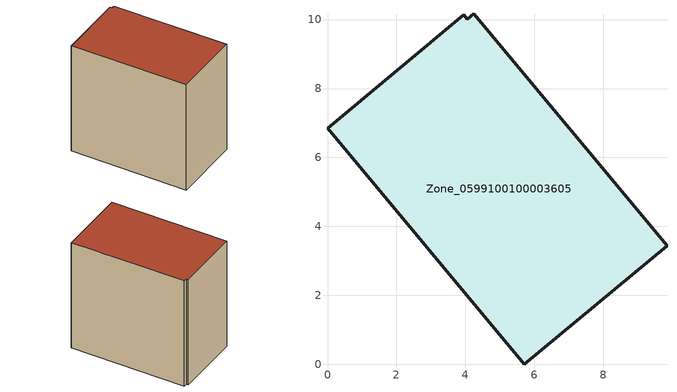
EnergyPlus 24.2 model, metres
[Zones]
Zone_0599100100003605
 floor ground (C_G): 5.7,0 0,6.85 3.95,10.13 4.05,10.02 4.25,10.17 9.85,3.44 z0
 wall outside (C_F): 5.7,0 9.85,3.44 4.25,10.17 4.05,10.02 3.95,10.13 0,6.85 5.7,0 z0:8.69
 roof outside (C_R): 0,6.85 5.7,0 9.85,3.44 4.25,10.17 4.05,10.02 3.95,10.13 z8.69
[BUILDING]
Pand.0599100100003605: North Axis=0; Terrain=City; Loads Convergence Tolerance Value=0.04; Temperature Convergence Tolerance Value=0.4; Solar Distribution=FullExterior; Maximum Number of Warmup Days=25; Minimum Number of Warmup Days=1
[Site:Location]
Rotterdam.The.Hague.AP_ZH_NLD Design_Conditions: Latitude=51.96; Longitude=4.45; Time Zone=1; Elevation=-4.5
[SITE:GROUNDTEMPERATURE:BUILDINGSURFACE]
18, 18, 18, 18, 18, 18, 18, 18, 18, 18, 18, 18
[MATERIAL] Thermal Absorptance=0.9; Solar Absorptance=0.7; Visible Absorptance=0.7
Name | Roughness | Thickness | Conductivity | Density | Specific Heat
G.TI.2006-2014 | MediumSmooth | 0.15 | 0.06 | 540 | 1210
F.TI.2006-2014 | Rough | 0.3 | 0.12 | 1920 | 840
R.TI.2006-2014 | MediumRough | 0.2 | 0.08 | 1500 | 1000
[CONSTRUCTION]
C_G: G.TI.2006-2014
C_F: F.TI.2006-2014
C_R: R.TI.2006-2014
[ZONE]
Zone_0599100100003605: Type=1; Multiplier=1; Ceiling Height=Autocalculate; Volume=Autocalculate; Floor Area=autocalculate; Part of Total Floor Area=Yes
[ZONEINFILTRATION:DESIGNFLOWRATE]
Infil_Zone_0599100100003605: Zone or ZoneList or Space or SpaceList=Zone_0599100100003605; Schedule=AlwaysOn; Design Flow Rate Calculation Method=Flow/Area; Flow Rate per Floor Area=0.0015; Constant Term Coefficient=1; Temperature Term Coefficient=0; Velocity Term Coefficient=0; Velocity Squared Term Coefficient=0
[HVACTEMPLATE:ZONE:IDEALLOADSAIRSYSTEM]
Zone_0599100100003605: Maximum Heating Supply Air Temperature=50; Minimum Cooling Supply Air Temperature=13; Maximum Heating Supply Air Humidity Ratio=0.0156; Minimum Cooling Supply Air Humidity Ratio=0.0077; Heating Limit=NoLimit; Cooling Limit=NoLimit; Dehumidification Control Type=ConstantSensibleHeatRatio; Cooling Sensible Heat Ratio=0.7; Dehumidification Setpoint=60; Humidification Control Type=None; Humidification Setpoint=30; Outdoor Air Method=None; Outdoor Air Flow Rate per Person=0.00944; Outdoor Air Flow Rate per Zone Floor Area=0; Outdoor Air Flow Rate per Zone=0; Demand Controlled Ventilation Type=None; Outdoor Air Economizer Type=NoEconomizer; Heat Recovery Type=None; Sensible Heat Recovery Effectiveness=0.7; Latent Heat Recovery Effectiveness=0.65
[ZONECONTROL:THERMOSTAT]
ThermostatControl_Zone_0599100100003605: Zone or ZoneList=Zone_0599100100003605; Control Type Schedule=DualSetpointControlType; Control 1=Thermostat_Zone_0599100100003605; Temperature Difference Between Cutout And Setpoint=0
[THERMOSTATSETPOINT:DUALSETPOINT]
Thermostat_Zone_0599100100003605: Heating Setpoint Temperature Schedule=HeatingSetpoint_Zone_0599100100003605; Cooling Setpoint Temperature Schedule=CoolingSetpoint_Zone_0599100100003605
[SCHEDULE:COMPACT]
HeatingSetpoint_Zone_0599100100003605: Through: 12/31, For: AllDays, Until: 24:00, 21
CoolingSetpoint_Zone_0599100100003605: Through: 12/31, For: AllDays, Until: 24:00, 24
DualSetpointControlType: Through: 12/31, For: AllDays, Until: 24:00, 4
AlwaysOn: Through: 12/31, For: AllDays, Until: 24:00, 1
